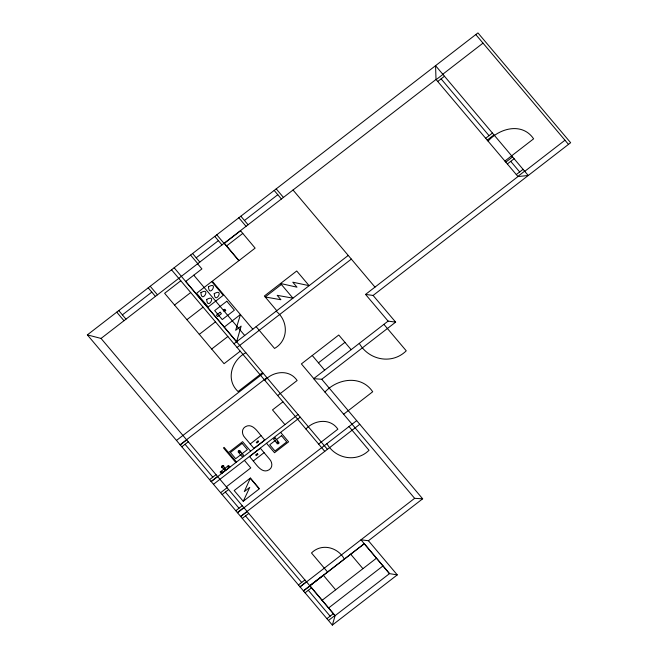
<?xml version="1.0" encoding="UTF-8"?>
<svg xmlns="http://www.w3.org/2000/svg" width="658" height="658" viewBox="0 0 658 658"><rect width="100%" height="100%" fill="white"/><g stroke="black" fill="none" stroke-linecap="round" stroke-linejoin="round"><path stroke-width="0.99" d="M236.633 341.732L241.149 326.08L235.646 330.324L240.441 314.582M87.358 334.881L332.339 625.1L335.095 615.699L101.052 338.434L87.358 334.881L477.947 32.9L570.642 142.712L373.102 295.442L365.552 294.414L517.978 176.558L528.251 175.489L435.555 65.668L436.015 79.453L517.978 176.558M250.361 478.053L244.315 491.584L249.76 487.372L243.238 501.281L234.182 490.555L250.361 478.053L259.408 488.771L243.238 501.281M240.145 452.21L240.071 450.598L238.369 450.755L238.18 452.062L239.808 452.465M276.985 442.184L277.059 443.796L278.762 443.64L278.943 442.332L277.314 441.929M122.38 314.878L151.809 292.119M196.199 257.804L218.39 240.647M244.463 220.488L277.799 194.71M101.052 338.434L436.015 79.453M442.776 74.231L483.013 43.124M436.172 79.643L442.933 74.412M437.718 81.477L444.487 76.246M180.794 280.785L164.623 293.287L224.057 363.693L240.228 351.191M226.574 245.952L242.786 233.417M174.534 305.024L190.705 292.522M186.913 319.689L203.083 307.187M199.292 334.363L215.462 321.852M224.255 327.059L240.425 314.557M281.377 284.47L265.199 296.972L280.9 299.735L277.191 295.335L292.933 298.156L280.547 283.491L296.988 287.184L292.777 282.192L309.104 285.654L296.725 270.989L264.376 295.993L276.755 310.658M211.67 349.028L227.849 336.526M485.67 138.279L492.431 133.056M487.216 140.113L493.985 134.882M488.072 141.125C499.652 128.063 522.337 122.092 533.613 138.83L504.883 161.046M233.968 343.78L348.238 255.436M237.069 347.449L351.339 259.104M245.837 352.704C231.748 360.181 225.266 379.674 238.081 391.535L262.608 372.568M505.805 162.131L512.566 156.9M507.351 163.965L514.12 158.743M516.3 174.567L523.061 169.336M517.846 176.402L524.615 171.17M176.467 440.441L263.258 373.341M524.747 171.327L564.975 140.228M180.095 444.742L266.885 377.643M180.267 444.948L186.74 439.947M264.796 380.299C273.399 371.071 289.421 369.064 297.128 380.521L277.676 395.557M181.814 446.782L188.287 441.781M318.456 362.829L344.957 342.341M282.956 401.816L272.502 409.901L284.881 424.566M313.636 378.679L388.097 321.112L395.647 322.14L321.762 379.263L313.636 378.679L414.63 498.328L422.658 498.805L321.762 379.263M228.515 452.564L242.613 441.666L250.575 451.092M250.229 443.969L261.012 435.637L264.722 440.038L253.939 448.369L244.916 437.677C241.963 434.741 241.173 429.164 245.253 426.812C252.039 422.592 257.459 431.401 261.012 435.637M223.63 468.578L224.353 468.011M209.565 479.657L216.038 474.657M224.016 469.039L220.109 472.066L221.368 473.554L229.889 466.966L228.63 465.477L224.748 468.48M324.937 392.069C337.513 378.383 361.226 374.69 372.699 391.765L343.649 414.227M211.111 481.491L217.584 476.491M211.21 481.607L298.008 414.507M213.48 484.296L300.27 417.188M253.289 460.987C256.842 465.222 262.262 474.031 269.048 469.82C273.119 467.46 272.33 461.883 269.377 458.947L260.354 448.254L249.579 456.594L253.289 460.987L264.064 452.655M226.319 486.838L250.78 467.92L244.414 460.378M220.594 492.719L227.068 487.718M305.896 428.983C314.401 419.853 330.25 417.846 337.875 429.18L318.62 444.068M222.141 494.553L228.614 489.552M235.786 510.723L242.259 505.714M237.332 512.549L243.805 507.548M237.513 512.763L356.677 420.626M240.606 516.431L359.77 424.295M240.738 516.588L247.211 511.587M242.284 518.414L248.757 513.413M298.444 584.954L304.917 579.953M299.99 586.788L306.464 581.787M300.081 586.887L414.63 498.328M332.339 625.1L397.267 574.895L389.511 573.62L335.078 615.682L309.811 585.719L323.349 575.248L335.654 589.823M303.387 590.802L364.277 543.722L389.462 573.636M303.519 590.966L309.992 585.965M389.511 573.62L360.971 539.815L368.431 540.728L422.658 498.805M305.065 592.8L311.538 587.791M322.099 600.31L376.458 558.198M328.589 607.992L382.972 565.946M326.903 618.66L333.367 613.659M328.449 620.494L334.922 615.493M309.811 585.719L364.277 543.722M475.792 34.57L568.487 144.382M441.107 78.861L489.05 135.663M510.731 161.35L519.68 171.952M293.024 190.014L374.986 287.118M373.102 295.442L395.647 322.14M365.552 294.414L388.097 321.112M276.212 188.871L283.434 197.425M274.189 190.433L281.41 198.987M383.902 324.353L406.249 350.821C392.102 364.853 368.867 360.247 359.293 343.377M240.853 216.211L248.074 224.765M351.142 349.678L338.763 335.012L301.389 363.907L313.767 378.572M238.829 217.773L246.051 226.327M224.139 243.271L238.838 260.683L212.279 281.213L252.804 329.222M216.795 234.807L224.016 243.361M214.779 236.37L222.001 244.924M276.138 311.185C288.525 320.865 288.78 340.326 274.542 348.452L256.135 326.648M312.262 355.501L324.649 370.166M349.003 426.565L369.031 450.286C356.348 462.862 335.49 458.79 326.886 443.665M192.588 253.527L199.81 262.081M190.565 255.09L197.787 263.644M197.581 263.8L201.899 268.916L185.696 281.443L236.559 341.782M193.789 275.184L244.702 335.498M174.156 267.781L327.396 449.324M171.532 269.805L324.772 451.355M280.653 432.405L288.607 441.831L274.509 452.729L266.556 443.303M368.431 540.728L397.267 574.895M150.221 286.279L157.443 294.833M148.198 287.842L155.42 296.404M350.714 554.209L362.92 568.668M344.364 559.119C337.867 547.185 321.622 542.858 311.489 552.967L327.61 572.073M118.769 310.592L125.991 319.155M116.754 312.155L123.975 320.717M250.608 478.662L258.841 488.417M236.518 462.039L224.139 447.374L223.465 447.892L235.844 462.566M227.767 466.144L229.025 467.632M226.007 469.968L224.23 467.863L223.654 465.732L221.828 465.922L221.442 467.443L223.498 468.43L225.275 470.528M220.998 471.375L222.281 472.847M185.054 444.282L212.805 477.157M225.373 492.052L239.019 508.215M245.516 515.913L301.685 582.453M308.306 590.3L330.135 616.159M221.499 467.451C226.311 465.05 221.68 465.157 221.499 467.451M200.912 292.621C201.661 304.415 211.637 286.543 200.912 292.621M208.463 286.789C209.211 298.576 219.188 280.711 208.463 286.789M206.686 299.472C207.434 311.259 217.42 293.394 206.686 299.472M214.237 293.632C214.985 305.419 224.962 287.554 214.237 293.632M278.548 442.966L277.783 443.558L277.199 442.859L277.964 442.275L278.548 442.966M224.024 309.984L224.065 310.897L225.036 310.815L224.995 309.893L224.024 309.984M225.702 310.486L224.37 311.522L223.35 310.305L224.682 309.276L225.702 310.486M239.923 451.536L239.167 452.12L238.583 451.429L239.339 450.845L239.923 451.536M228.153 467.254L228.384 466.876L228.153 467.254M221.705 471.992L222.174 471.918L221.705 471.992M240.557 230.769L224.378 243.271L238.961 260.617L255.131 248.115L240.557 230.769M211.703 281.599L196.61 293.271L208.167 306.957L223.259 295.286L211.703 281.599M226.813 301.232L214.689 310.609L222.248 319.566L234.371 310.189L226.813 301.232M220.183 312.221L216.416 315.141L217.65 316.605L221.425 313.685L220.183 312.221M242.144 443.402L230.399 452.49L235.646 458.716L247.4 449.628L242.144 443.402M240.68 451.791L239.06 453.041L241.955 456.463L243.567 455.213L240.68 451.791M258.018 440.967L256.307 442.299L256.933 443.04L258.643 441.707L258.018 440.967M275.176 437.932L273.555 439.182L276.442 442.604L278.063 441.353L275.176 437.932M257.368 453.592L255.649 454.917L256.275 455.657L257.994 454.333L257.368 453.592M281.476 435.686L269.731 444.767L274.986 450.993L286.732 441.913L281.476 435.686"/></g></svg>
